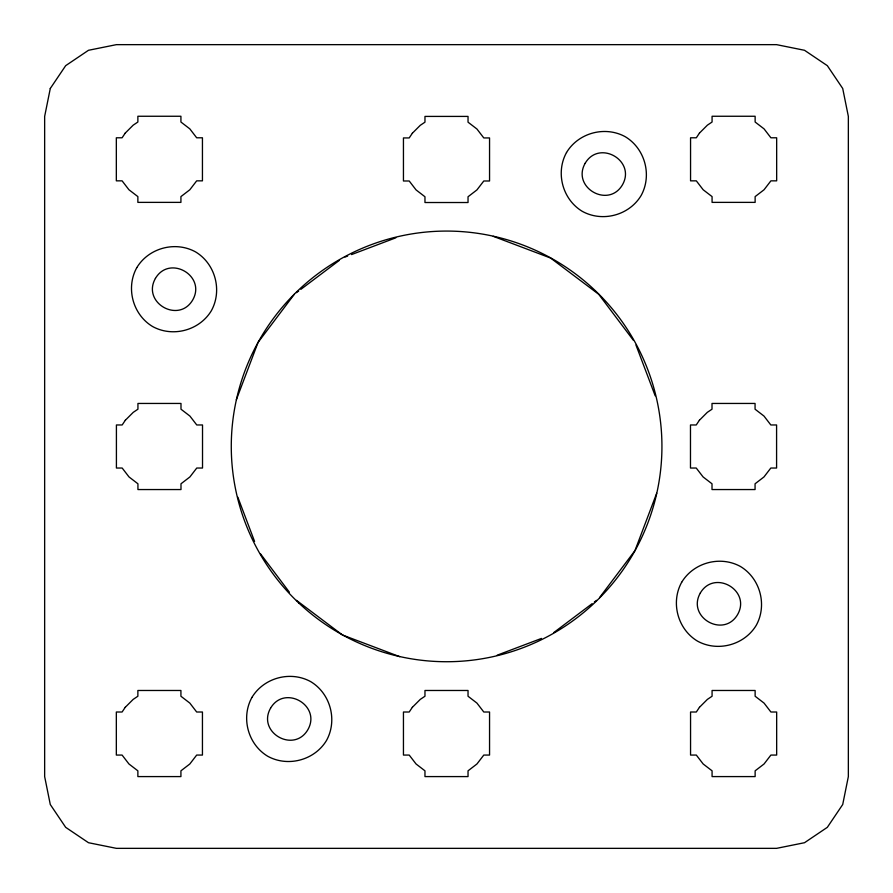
<?xml version="1.0" encoding="UTF-8"?>
<svg xmlns="http://www.w3.org/2000/svg" width="893" height="893" viewBox="0 0 893 893"><rect width="100%" height="100%" fill="white"/><g stroke="black" fill="none" stroke-linecap="round" stroke-linejoin="round"><path stroke-width="1.34" d="M236.344 399.74L258.044 342.432L294.299 294.299M656.679 493.271L634.979 550.579L599.538 597.618M296.487 292.647L298.675 291.006M300.863 289.354L339.15 260.51M553.861 632.501L592.148 603.657M594.336 602.005L596.524 600.364M345.033 257.05L347.634 256.057M351.541 254.583L395.822 237.817M497.178 655.194L541.459 638.428M493.271 236.332L550.579 258.032L598.712 294.288L633.327 340.233M399.729 656.668L342.421 634.968L296.487 600.353M260.51 553.85L289.354 592.137M635.961 345.022L655.194 395.822M237.828 497.167L254.583 541.448M50.287 88.485L44.65 116.414L44.65 776.586L50.287 804.515L65.669 827.331L88.485 842.713L116.414 848.35L776.586 848.35L804.515 842.713L827.331 827.331L842.713 804.515L848.35 776.586L848.35 116.414L842.713 88.485L827.331 65.669L804.515 50.287L776.586 44.65L116.414 44.65L88.485 50.287L65.669 65.669L50.287 88.485M136.774 267.677C125.612 287.892 132.756 314.57 152.536 326.492C172.751 337.654 199.429 330.51 211.351 310.731C222.513 290.515 215.369 263.837 195.589 251.915C175.374 240.753 148.696 247.897 136.774 267.677M155.415 278.437C141.619 302.593 178.678 323.992 192.709 299.97C206.506 275.814 169.447 254.416 155.415 278.437M251.926 697.422C240.764 717.637 247.908 744.315 267.688 756.237C287.903 767.4 314.57 760.256 326.503 740.476C337.666 720.26 330.522 693.582 310.742 681.66C290.526 670.498 263.848 677.642 251.926 697.422M270.568 708.182C256.771 732.338 293.83 753.737 307.851 729.715C321.659 705.559 284.588 684.161 270.568 708.182M566.519 152.524C555.357 172.74 562.501 199.418 582.281 211.34C602.496 222.502 629.174 215.358 641.096 195.578C652.258 175.363 645.114 148.696 625.334 136.763C605.119 125.6 578.441 132.744 566.519 152.524M585.161 163.285C571.364 187.452 608.423 208.839 622.454 184.818C636.251 160.662 599.192 139.263 585.161 163.285M681.672 582.269C670.509 602.485 677.653 629.163 697.433 641.085C717.648 652.247 744.315 645.103 756.248 625.323C767.411 605.108 760.267 578.441 740.487 566.508C720.271 555.346 693.593 562.49 681.672 582.269M700.313 593.03C686.516 617.197 723.576 638.595 737.596 614.563C751.404 590.407 714.333 569.008 700.313 593.03M125.232 133.102L122.095 137.79L116.336 137.79L116.336 180.844L122.095 180.844L128.949 189.762L137.868 196.605L137.868 202.376L180.922 202.376L180.922 196.605L189.829 189.762L196.683 180.844L202.443 180.844L202.443 137.79L196.683 137.79L189.829 128.871L180.922 122.028L180.922 116.257L137.868 116.257L137.868 122.028L133.18 125.165L125.232 133.102M125.31 420.279L122.174 424.968L116.414 424.968L116.414 468.032L122.174 468.032L129.016 476.94L137.935 483.794L137.935 489.554L180.989 489.554L180.989 483.794L189.908 476.94L196.761 468.032L202.521 468.032L202.521 424.968L196.761 424.968L189.908 416.06L180.989 409.206L180.989 403.446L137.935 403.446L137.935 409.206L133.247 412.343L125.31 420.279M412.343 133.247L409.206 137.935L403.446 137.935L403.446 180.989L409.206 180.989L416.06 189.908L424.968 196.761L424.968 202.521L468.032 202.521L468.032 196.761L476.94 189.908L483.794 180.989L489.554 180.989L489.554 137.935L483.794 137.935L476.94 129.016L468.032 122.174L468.032 116.414L424.968 116.414L424.968 122.174L420.279 125.31L412.343 133.247M125.232 707.323L122.095 712.011L116.336 712.011L116.336 755.065L122.095 755.065L128.949 763.984L137.868 770.826L137.868 776.586L180.922 776.586L180.922 770.826L189.829 763.984L196.683 755.065L202.443 755.065L202.443 712.011L196.683 712.011L189.829 703.092L180.922 696.239L180.922 690.479L137.868 690.479L137.868 696.239L133.18 699.386L125.232 707.323M699.453 133.102L696.317 137.79L690.557 137.79L690.557 180.844L696.317 180.844L703.171 189.762L712.078 196.605L712.078 202.376L755.132 202.376L755.132 196.605L764.051 189.762L770.905 180.844L776.664 180.844L776.664 137.79L770.905 137.79L764.051 128.871L755.132 122.028L755.132 116.257L712.078 116.257L712.078 122.028L707.39 125.165L699.453 133.102M412.343 707.323L409.206 712.011L403.446 712.011L403.446 755.065L409.206 755.065L416.06 763.984L424.968 770.826L424.968 776.586L468.032 776.586L468.032 770.826L476.94 763.984L483.794 755.065L489.554 755.065L489.554 712.011L483.794 712.011L476.94 703.092L468.032 696.239L468.032 690.479L424.968 690.479L424.968 696.239L420.279 699.386L412.343 707.323M699.386 420.279L696.239 424.968L690.479 424.968L690.479 468.032L696.239 468.032L703.092 476.94L712.011 483.794L712.011 489.554L755.065 489.554L755.065 483.794L763.984 476.94L770.826 468.032L776.586 468.032L776.586 424.968L770.826 424.968L763.984 416.06L755.065 409.206L755.065 403.446L712.011 403.446L712.011 409.206L707.323 412.343L699.386 420.279M699.453 707.323L696.317 712.011L690.557 712.011L690.557 755.065L696.317 755.065L703.171 763.984L712.078 770.826L712.078 776.586L755.132 776.586L755.132 770.826L764.051 763.984L770.905 755.065L776.664 755.065L776.664 712.011L770.905 712.011L764.051 703.092L755.132 696.239L755.132 690.479L712.078 690.479L712.078 696.239L707.39 699.386L699.453 707.323M298.697 602.898A215.336 215.336 0 0 0 656.087 496.24A215.336 215.336 0 0 0 385.028 240.061A215.336 215.336 0 0 0 298.697 602.898"/></g></svg>
